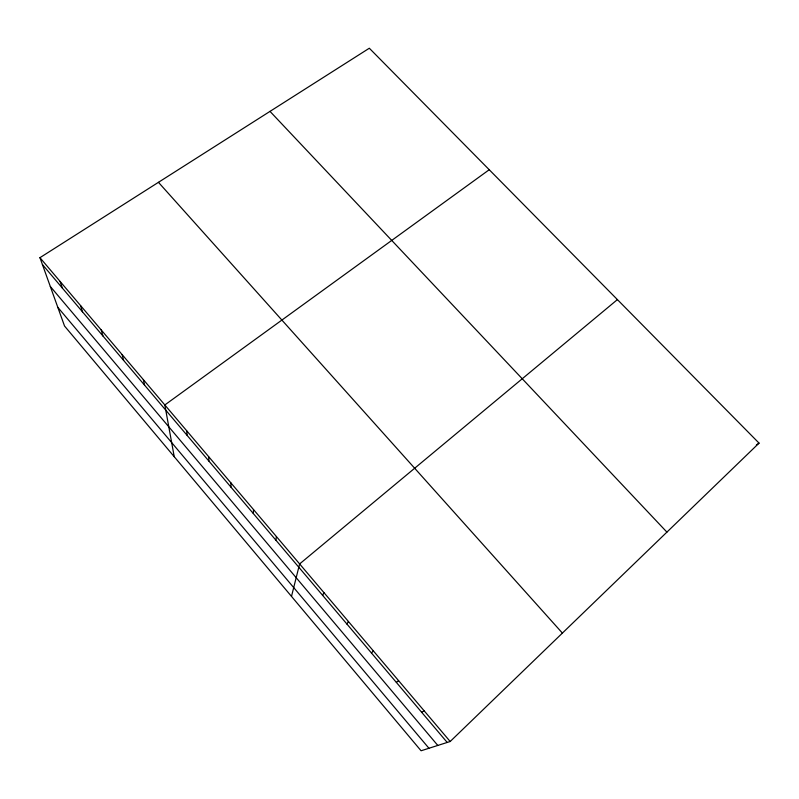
<?xml version="1.0" encoding="UTF-8"?>
<svg xmlns="http://www.w3.org/2000/svg" width="799" height="799" viewBox="0 0 799 799"><rect width="100%" height="100%" fill="white"/><g stroke="black" fill="none" stroke-linecap="round" stroke-linejoin="round"><path stroke-width="1.2" d="M253.313 513.527L253.513 509.562M275.905 540.204L276.414 536.568M291.495 596.404L299.625 563.934L617.407 299.605M322.696 595.435L323.855 592.508M346.916 624.039L348.414 621.482M371.475 653.033L373.323 650.865M450.177 741.502L759.05 443.115L369.318 48.23L39.95 257.678L64.529 326.012L421.073 750.77L450.177 741.502L39.95 257.678M396.374 682.416L398.581 680.648M489.228 169.728L164.824 404.963L174.232 456.698M756.353 445.013L759.05 443.115M421.612 712.219L424.199 710.86M270.002 111.381L666.915 532.124M158.452 182.322L562.396 633.088M42.417 264.539L447.21 742.441M50.317 286.481L437.802 745.447M57.808 307.315L428.943 748.264M60.125 281.468L62.352 288.069M80.539 305.558L82.527 311.9M101.213 329.937L102.951 336.009M122.157 354.636L123.635 360.429M143.351 379.635L144.569 385.148M186.576 430.601L187.246 435.525M208.599 456.589L208.988 461.193M230.911 482.896L231.011 487.19"/></g></svg>
